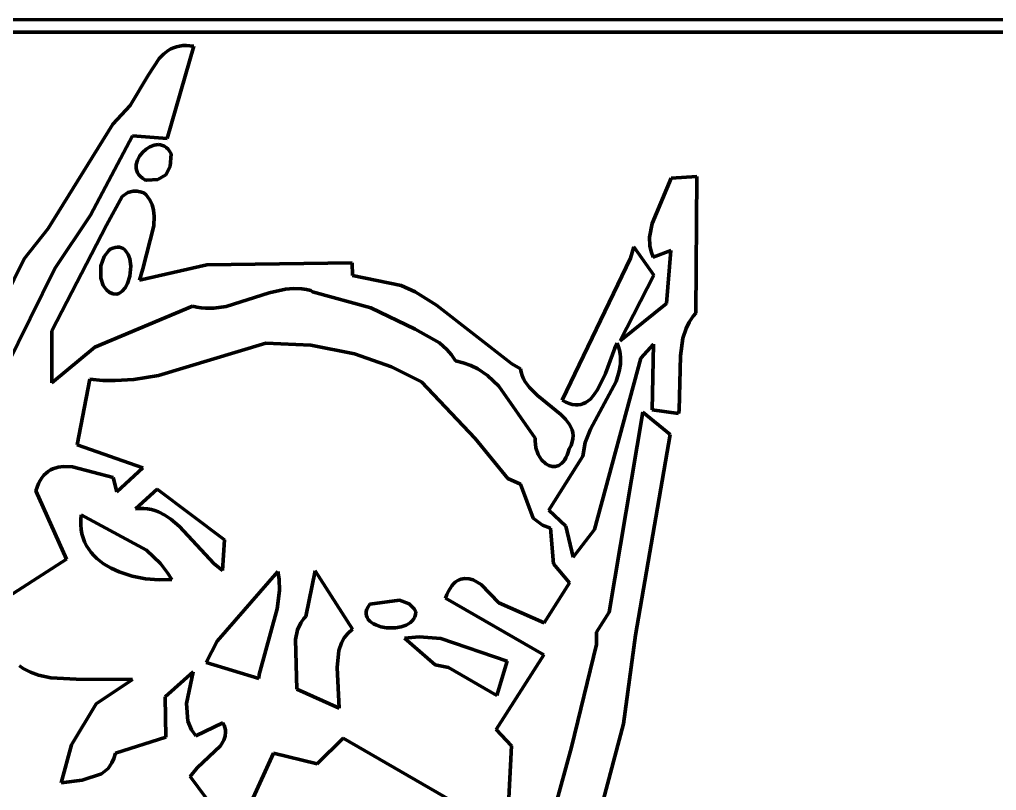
# Model space of a CAD drawing. Header units: millimetres. Extents: x 0 to 7.9, y 0 to 11.
# Drawn here: x 3.973 to 5.054, y 10.175 to 11.028 of the extents above; entities that cross this region are included whole.
import ezdxf

# ---------------------------------------------------------------- set-up
doc = ezdxf.new("R2010")
doc.units = ezdxf.units.MM
doc.layers.add('color#020202ff', color=7, linetype='CONTINUOUS', lineweight=100)
doc.layers.add('color#ffffffff', color=7, linetype='CONTINUOUS', lineweight=100)

msp = doc.modelspace()

# ---------------------------------------------------------------- linework, layer by layer
at = {"layer": 'color#020202ff'}
for p, q in [((0.0189, 11.0278), (7.875, 11.0278)), ((6.0409, 11.0139), (0.1386, 11.0136)), ((4.1326, 10.9895), (4.1379, 10.9935)), ((4.1662, 10.9982), (4.1367, 10.8961)), ((4.1379, 10.9935), (4.1408, 10.9952)), ((4.1408, 10.9952), (4.1438, 10.9965)), ((4.1438, 10.9965), (4.147, 10.9976)), ((4.147, 10.9976), (4.1504, 10.9984)), ((4.1504, 10.9984), (4.154, 10.9989)), ((4.154, 10.9989), (4.1579, 10.999)), ((4.1579, 10.999), (4.1619, 10.9988)), ((4.1619, 10.9988), (4.1662, 10.9982)), ((4.116, 10.9667), (4.1279, 10.9846)), ((4.1279, 10.9846), (4.1326, 10.9895)), ((4.0957, 10.9327), (4.116, 10.9667)), ((4.0764, 10.912), (4.0957, 10.9327)), ((4.005, 10.7966), (4.0764, 10.912)), ((4.0984, 10.8992), (4.0519, 10.8114)), ((4.1367, 10.8961), (4.0984, 10.8992)), ((4.1094, 10.8808), (4.1133, 10.8843)), ((4.1133, 10.8843), (4.1176, 10.8871)), ((4.1176, 10.8871), (4.1223, 10.8888)), ((4.1223, 10.8888), (4.1246, 10.8893)), ((4.1246, 10.8893), (4.127, 10.8894)), ((4.127, 10.8894), (4.1293, 10.8892)), ((4.1293, 10.8892), (4.1315, 10.8886)), ((4.1315, 10.8886), (4.1337, 10.8876)), ((4.1337, 10.8876), (4.1357, 10.8862)), ((4.1357, 10.8862), (4.1376, 10.8844)), ((4.1376, 10.8844), (4.1394, 10.8821)), ((4.1038, 10.8722), (4.1061, 10.8767)), ((4.1061, 10.8767), (4.1094, 10.8808)), ((4.1394, 10.8821), (4.141, 10.8793)), ((4.141, 10.8793), (4.1399, 10.8653)), ((4.1023, 10.8651), (4.1025, 10.8675)), ((4.1024, 10.8628), (4.1023, 10.8651)), ((4.103, 10.8605), (4.1024, 10.8628)), ((4.1025, 10.8675), (4.1038, 10.8722)), ((4.1399, 10.8653), (4.1351, 10.8558)), ((4.1039, 10.8582), (4.103, 10.8605)), ((4.1053, 10.8561), (4.1039, 10.8582)), ((4.107, 10.8541), (4.1053, 10.8561)), ((4.1093, 10.8522), (4.107, 10.8541)), ((4.1121, 10.8505), (4.1093, 10.8522)), ((4.1265, 10.8508), (4.1141, 10.8502)), ((4.1351, 10.8558), (4.1265, 10.8508)), ((4.673, 10.8021), (4.6941, 10.8523)), ((4.6941, 10.8523), (4.7225, 10.8542)), ((4.7225, 10.8542), (4.7214, 10.7028)), ((4.1141, 10.8502), (4.1121, 10.8505)), ((4.0697, 10.8002), (4.0868, 10.8321)), ((4.0868, 10.8321), (4.0932, 10.8363)), ((4.0932, 10.8363), (4.099, 10.8378)), ((4.099, 10.8378), (4.1034, 10.8378)), ((4.1034, 10.8378), (4.1083, 10.8369)), ((4.1083, 10.8369), (4.1109, 10.8361)), ((4.1109, 10.8361), (4.1133, 10.8338)), ((4.1133, 10.8338), (4.1154, 10.8314)), ((4.1154, 10.8314), (4.1172, 10.8287)), ((4.1172, 10.8287), (4.1199, 10.823)), ((4.1199, 10.823), (4.1216, 10.8168)), ((4.0519, 10.8114), (4.0122, 10.7524)), ((4.1216, 10.8168), (4.1223, 10.8101)), ((4.1223, 10.8101), (4.122, 10.7995)), ((4.0091, 10.6834), (4.0697, 10.8002)), ((4.122, 10.7995), (4.1099, 10.752)), ((4.6702, 10.7869), (4.673, 10.8021)), ((3.9786, 10.7629), (4.005, 10.7966)), ((4.6706, 10.7776), (4.6702, 10.7869)), ((4.0791, 10.7757), (4.0764, 10.7749)), ((4.0816, 10.7759), (4.0791, 10.7757)), ((4.0839, 10.7758), (4.0816, 10.7759)), ((4.086, 10.7753), (4.0839, 10.7758)), ((4.0879, 10.7744), (4.086, 10.7753)), ((4.6491, 10.7638), (4.653, 10.7762)), ((4.653, 10.7762), (4.6749, 10.745)), ((4.672, 10.7713), (4.6706, 10.7776)), ((4.067, 10.7658), (4.0633, 10.7552)), ((4.072, 10.7724), (4.067, 10.7658)), ((4.0735, 10.7737), (4.072, 10.7724)), ((4.0764, 10.7749), (4.0735, 10.7737)), ((4.0896, 10.7732), (4.0879, 10.7744)), ((4.0911, 10.7716), (4.0896, 10.7732)), ((4.0935, 10.7678), (4.0911, 10.7716)), ((4.0952, 10.7632), (4.0935, 10.7678)), ((4.6743, 10.7649), (4.672, 10.7713)), ((4.6937, 10.7722), (4.6743, 10.7649)), ((4.6891, 10.7136), (4.6937, 10.7722)), ((3.8652, 10.5379), (3.9786, 10.7629)), ((4.0633, 10.7552), (4.0631, 10.7416)), ((4.0963, 10.7551), (4.0952, 10.7632)), ((4.0952, 10.7437), (4.0963, 10.7551)), ((4.1061, 10.7395), (4.1807, 10.7563)), ((4.1807, 10.7563), (4.3413, 10.7587)), ((4.3413, 10.7587), (4.3415, 10.7445)), ((4.5736, 10.6066), (4.6491, 10.7638)), ((4.0122, 10.7524), (3.9021, 10.5293)), ((4.0926, 10.7357), (4.0952, 10.7437)), ((4.1099, 10.752), (4.1061, 10.7395)), ((4.3415, 10.7445), (4.3955, 10.7336)), ((4.6749, 10.745), (4.6379, 10.6725)), ((4.0631, 10.7416), (4.0658, 10.7335)), ((4.0658, 10.7335), (4.0694, 10.7287)), ((4.0901, 10.7311), (4.0926, 10.7357)), ((4.3955, 10.7336), (4.4109, 10.7265)), ((4.0694, 10.7287), (4.0725, 10.7262)), ((4.0725, 10.7262), (4.0764, 10.7245)), ((4.0764, 10.7245), (4.0809, 10.7238)), ((4.0809, 10.7238), (4.083, 10.7246)), ((4.083, 10.7246), (4.085, 10.7258)), ((4.085, 10.7258), (4.0869, 10.7273)), ((4.0869, 10.7273), (4.0901, 10.7311)), ((4.2496, 10.7255), (4.2018, 10.7104)), ((4.2674, 10.7294), (4.2496, 10.7255)), ((4.2765, 10.7301), (4.2674, 10.7294)), ((4.2858, 10.7297), (4.2765, 10.7301)), ((4.2906, 10.729), (4.2858, 10.7297)), ((4.2954, 10.728), (4.2906, 10.729)), ((4.2974, 10.7264), (4.2954, 10.728)), ((4.3621, 10.7087), (4.2974, 10.7264)), ((4.4109, 10.7265), (4.4346, 10.7118)), ((4.1648, 10.7105), (4.0568, 10.6654)), ((4.1696, 10.7094), (4.1648, 10.7105)), ((4.2018, 10.7104), (4.1883, 10.7084)), ((4.4346, 10.7118), (4.5179, 10.6469)), ((4.6379, 10.6725), (4.6891, 10.7136)), ((4.1744, 10.7087), (4.1696, 10.7094)), ((4.1791, 10.7083), (4.1744, 10.7087)), ((4.1883, 10.7084), (4.1791, 10.7083)), ((4.4111, 10.6852), (4.3621, 10.7087)), ((4.7187, 10.6996), (4.7141, 10.6931)), ((4.7214, 10.7028), (4.7187, 10.6996)), ((4.7141, 10.6931), (4.7107, 10.6861)), ((4.0092, 10.6258), (4.0091, 10.6834)), ((4.4378, 10.6702), (4.4111, 10.6852)), ((4.7107, 10.6861), (4.7071, 10.6752)), ((4.127, 10.634), (4.2459, 10.6699)), ((4.2459, 10.6699), (4.2954, 10.6675)), ((4.2954, 10.6675), (4.3439, 10.6579)), ((4.4462, 10.6626), (4.4378, 10.6702)), ((4.6343, 10.6696), (4.6318, 10.6642)), ((4.6358, 10.6658), (4.6343, 10.6696)), ((4.6747, 10.6687), (4.6605, 10.6531)), ((4.6731, 10.596), (4.6747, 10.6687)), ((4.7071, 10.6752), (4.7047, 10.6558)), ((4.0568, 10.6654), (4.0092, 10.6258)), ((4.3439, 10.6579), (4.3848, 10.6435)), ((4.4512, 10.6568), (4.4462, 10.6626)), ((4.4555, 10.6502), (4.4512, 10.6568)), ((4.6318, 10.6642), (4.6214, 10.6362)), ((4.6369, 10.6619), (4.6358, 10.6658)), ((4.6377, 10.6581), (4.6369, 10.6619)), ((4.6381, 10.6542), (4.6377, 10.6581)), ((4.4642, 10.6481), (4.4555, 10.6502)), ((4.4724, 10.6451), (4.4642, 10.6481)), ((4.5179, 10.6469), (4.5275, 10.6413)), ((4.6605, 10.6531), (4.6093, 10.4636)), ((4.6368, 10.6389), (4.638, 10.6465)), ((4.638, 10.6465), (4.6381, 10.6542)), ((4.7047, 10.6558), (4.7031, 10.5956)), ((4.3848, 10.6435), (4.4181, 10.6268)), ((4.4802, 10.6412), (4.4724, 10.6451)), ((4.4909, 10.634), (4.4802, 10.6412)), ((4.5275, 10.6413), (4.5282, 10.6375)), ((4.5282, 10.6375), (4.5293, 10.6338)), ((4.6214, 10.6362), (4.6132, 10.6187)), ((4.6332, 10.6274), (4.6368, 10.6389)), ((4.037, 10.5572), (4.0512, 10.6298)), ((4.0512, 10.6298), (4.0653, 10.6286)), ((4.0653, 10.6286), (4.0792, 10.6284)), ((4.0792, 10.6284), (4.0999, 10.6297)), ((4.0999, 10.6297), (4.127, 10.634)), ((4.4181, 10.6268), (4.4772, 10.5642)), ((4.5037, 10.6223), (4.4909, 10.634)), ((4.5293, 10.6338), (4.5308, 10.6303)), ((4.5308, 10.6303), (4.5327, 10.627)), ((4.5327, 10.627), (4.5374, 10.6206)), ((4.6051, 10.5747), (4.6332, 10.6274)), ((4.5438, 10.5645), (4.5037, 10.6223)), ((4.5374, 10.6206), (4.5462, 10.612)), ((4.6132, 10.6187), (4.6092, 10.6128)), ((4.5462, 10.612), (4.5721, 10.5909)), ((4.5775, 10.6045), (4.5736, 10.6066)), ((4.5813, 10.6029), (4.5775, 10.6045)), ((4.5848, 10.6019), (4.5813, 10.6029)), ((4.5972, 10.6029), (4.5944, 10.602)), ((4.5999, 10.6042), (4.5972, 10.6029)), ((4.6024, 10.6059), (4.5999, 10.6042)), ((4.6048, 10.6079), (4.6024, 10.6059)), ((4.6092, 10.6128), (4.6048, 10.6079)), ((4.5882, 10.6014), (4.5848, 10.6019)), ((4.5913, 10.6015), (4.5882, 10.6014)), ((4.5944, 10.602), (4.5913, 10.6015)), ((4.6256, 10.3723), (4.663, 10.5934)), ((4.663, 10.5934), (4.6932, 10.5686)), ((4.7023, 10.5918), (4.6731, 10.596)), ((4.7031, 10.5956), (4.7023, 10.5918)), ((4.5721, 10.5909), (4.5774, 10.5855)), ((4.5774, 10.5855), (4.5797, 10.5827)), ((4.5797, 10.5827), (4.5817, 10.5799)), ((4.5817, 10.5799), (4.5833, 10.5769)), ((4.5833, 10.5769), (4.5845, 10.5739)), ((4.5845, 10.5739), (4.5853, 10.5707)), ((4.5853, 10.5707), (4.5857, 10.5675)), ((4.5992, 10.5599), (4.6051, 10.5747)), ((4.4772, 10.5642), (4.5134, 10.5201)), ((4.5437, 10.5617), (4.5438, 10.5645)), ((4.5446, 10.5539), (4.5437, 10.5617)), ((4.5847, 10.5605), (4.5834, 10.5567)), ((4.5855, 10.564), (4.5847, 10.5605)), ((4.5857, 10.5675), (4.5855, 10.564)), ((4.5966, 10.5449), (4.5992, 10.5599)), ((4.6932, 10.5686), (4.6546, 10.3467)), ((4.1096, 10.5319), (4.037, 10.5572)), ((4.5471, 10.5467), (4.5446, 10.5539)), ((4.5804, 10.5492), (4.5792, 10.5459)), ((4.5815, 10.5528), (4.5804, 10.5492)), ((4.5834, 10.5567), (4.5815, 10.5528)), ((4.5509, 10.5408), (4.5471, 10.5467)), ((4.5555, 10.5363), (4.5509, 10.5408)), ((4.559, 10.485), (4.5966, 10.5449)), ((4.5748, 10.5386), (4.5732, 10.5369)), ((4.5764, 10.5407), (4.5748, 10.5386)), ((4.5778, 10.5431), (4.5764, 10.5407)), ((4.5792, 10.5459), (4.5778, 10.5431)), ((4.0026, 10.5259), (4.005, 10.5279)), ((4.005, 10.5279), (4.0076, 10.5295)), ((4.0076, 10.5295), (4.0102, 10.5308)), ((4.0102, 10.5308), (4.016, 10.5325)), ((4.016, 10.5325), (4.0221, 10.5332)), ((4.0221, 10.5332), (4.0318, 10.5328)), ((4.0318, 10.5328), (4.0769, 10.5211)), ((4.081, 10.5054), (4.1096, 10.5319)), ((4.559, 10.5343), (4.5555, 10.5363)), ((4.5626, 10.5333), (4.559, 10.5343)), ((4.5662, 10.5333), (4.5626, 10.5333)), ((4.5698, 10.5344), (4.5662, 10.5333)), ((4.5715, 10.5355), (4.5698, 10.5344)), ((4.5732, 10.5369), (4.5715, 10.5355)), ((3.9944, 10.5144), (3.9962, 10.5179)), ((3.9962, 10.5179), (3.9981, 10.5209)), ((3.9981, 10.5209), (4.0003, 10.5236)), ((4.0003, 10.5236), (4.0026, 10.5259)), ((4.0769, 10.5211), (4.081, 10.5054)), ((4.5134, 10.5201), (4.5275, 10.5136)), ((3.9913, 10.5062), (3.9927, 10.5105)), ((4.0253, 10.4306), (3.9913, 10.5062)), ((3.9927, 10.5105), (3.9944, 10.5144)), ((4.1257, 10.5081), (4.1016, 10.4864)), ((4.2002, 10.452), (4.1257, 10.5081)), ((4.5275, 10.5136), (4.5416, 10.4761)), ((4.1016, 10.4864), (4.1063, 10.4868)), ((4.1063, 10.4868), (4.1108, 10.4867)), ((4.1108, 10.4867), (4.115, 10.4863)), ((4.115, 10.4863), (4.1192, 10.4856)), ((4.1192, 10.4856), (4.1231, 10.4845)), ((4.1231, 10.4845), (4.1269, 10.4832)), ((4.5777, 10.4674), (4.559, 10.485)), ((4.0415, 10.4798), (4.041, 10.4742)), ((4.041, 10.4742), (4.041, 10.4688)), ((4.1136, 10.4409), (4.0415, 10.4798)), ((4.1269, 10.4832), (4.1341, 10.4796)), ((4.1341, 10.4796), (4.1408, 10.4752)), ((4.1408, 10.4752), (4.1502, 10.4671)), ((4.5416, 10.4761), (4.5517, 10.4683)), ((4.041, 10.4688), (4.0414, 10.4637)), ((4.0414, 10.4637), (4.0423, 10.4589)), ((4.1502, 10.4671), (4.1881, 10.4258)), ((4.5517, 10.4683), (4.5607, 10.4649)), ((4.5607, 10.4649), (4.5641, 10.4256)), ((4.5858, 10.4331), (4.5777, 10.4674)), ((4.6093, 10.4636), (4.5858, 10.4331)), ((4.0423, 10.4589), (4.0436, 10.4543)), ((4.0436, 10.4543), (4.0453, 10.4499)), ((4.1979, 10.4181), (4.2002, 10.452)), ((4.0453, 10.4499), (4.0474, 10.4457)), ((4.0474, 10.4457), (4.0498, 10.4418)), ((4.0498, 10.4418), (4.0525, 10.4382)), ((4.1291, 10.4261), (4.1136, 10.4409)), ((3.9355, 10.373), (4.0253, 10.4306)), ((4.0525, 10.4382), (4.0556, 10.4347)), ((4.0556, 10.4347), (4.0589, 10.4315)), ((4.0589, 10.4315), (4.0625, 10.4285)), ((4.0625, 10.4285), (4.0663, 10.4257)), ((4.0663, 10.4257), (4.0746, 10.4208)), ((4.0746, 10.4208), (4.0836, 10.4167)), ((4.1371, 10.4157), (4.1291, 10.4261)), ((4.1881, 10.4258), (4.1979, 10.4181)), ((4.5641, 10.4256), (4.5818, 10.4046)), ((4.0836, 10.4167), (4.0979, 10.4121)), ((4.0979, 10.4121), (4.1128, 10.4092)), ((4.1128, 10.4092), (4.1277, 10.4079)), ((4.1277, 10.4079), (4.1418, 10.4081)), ((4.1418, 10.4081), (4.1371, 10.4157)), ((4.2589, 10.4173), (4.1921, 10.34)), ((4.2604, 10.4088), (4.2589, 10.4173)), ((4.261, 10.3962), (4.2604, 10.4088)), ((4.3003, 10.4177), (4.29, 10.3674)), ((4.3417, 10.3532), (4.3003, 10.4177)), ((4.4596, 10.408), (4.4575, 10.4068)), ((4.4617, 10.4088), (4.4596, 10.408)), ((4.4661, 10.4095), (4.4617, 10.4088)), ((4.4706, 10.4091), (4.4661, 10.4095)), ((4.4751, 10.4078), (4.4706, 10.4091)), ((4.484, 10.4027), (4.4751, 10.4078)), ((4.4496, 10.3984), (4.4478, 10.3953)), ((4.4515, 10.4011), (4.4496, 10.3984)), ((4.4534, 10.4034), (4.4515, 10.4011)), ((4.4554, 10.4053), (4.4534, 10.4034)), ((4.4575, 10.4068), (4.4554, 10.4053)), ((4.5035, 10.3824), (4.484, 10.4027)), ((4.5818, 10.4046), (4.5537, 10.3604)), ((4.2585, 10.3757), (4.261, 10.3962)), ((4.446, 10.3918), (4.4444, 10.3878)), ((4.4444, 10.3878), (4.5535, 10.3249)), ((4.4478, 10.3953), (4.446, 10.3918)), ((4.2386, 10.3031), (4.2585, 10.3757)), ((4.3576, 10.3754), (4.3568, 10.3729)), ((4.3589, 10.3781), (4.3576, 10.3754)), ((4.3608, 10.381), (4.3589, 10.3781)), ((4.3937, 10.3854), (4.3608, 10.381)), ((4.4043, 10.3812), (4.3937, 10.3854)), ((4.4098, 10.376), (4.4043, 10.3812)), ((4.4118, 10.3726), (4.4098, 10.376)), ((4.5537, 10.3604), (4.5035, 10.3824)), ((4.288, 10.3652), (4.2846, 10.3604)), ((4.29, 10.3674), (4.288, 10.3652)), ((4.3568, 10.3729), (4.3567, 10.3704)), ((4.3567, 10.3704), (4.357, 10.3682)), ((4.357, 10.3682), (4.3578, 10.3661)), ((4.3578, 10.3661), (4.359, 10.3641)), ((4.4078, 10.3625), (4.4094, 10.3647)), ((4.4094, 10.3647), (4.4107, 10.367)), ((4.4107, 10.367), (4.4115, 10.3697)), ((4.4115, 10.3697), (4.4118, 10.3726)), ((4.6117, 10.3499), (4.6256, 10.3723)), ((4.2846, 10.3604), (4.281, 10.3527)), ((4.359, 10.3641), (4.3607, 10.3623)), ((4.3607, 10.3623), (4.3626, 10.3607)), ((4.3626, 10.3607), (4.3649, 10.3593)), ((4.3649, 10.3593), (4.3674, 10.358)), ((4.3674, 10.358), (4.3731, 10.3561)), ((4.3731, 10.3561), (4.3794, 10.3549)), ((4.3794, 10.3549), (4.3891, 10.3548)), ((4.3891, 10.3548), (4.3954, 10.3558)), ((4.3954, 10.3558), (4.4011, 10.3578)), ((4.4011, 10.3578), (4.4036, 10.3591)), ((4.4036, 10.3591), (4.4059, 10.3607)), ((4.4059, 10.3607), (4.4078, 10.3625)), ((4.281, 10.3527), (4.2787, 10.3419)), ((4.3295, 10.3383), (4.3326, 10.3437)), ((4.3326, 10.3437), (4.3366, 10.3486)), ((4.3366, 10.3486), (4.3417, 10.3532)), ((4.4153, 10.345), (4.3991, 10.3434)), ((4.3991, 10.3434), (4.4333, 10.3139)), ((4.4394, 10.3431), (4.4153, 10.345)), ((4.5126, 10.3179), (4.4394, 10.3431)), ((4.6116, 10.3363), (4.6117, 10.3499)), ((4.6546, 10.3467), (4.6415, 10.2487)), ((4.1921, 10.34), (4.1797, 10.3163)), ((4.2787, 10.3419), (4.2802, 10.2869)), ((4.3265, 10.3298), (4.3295, 10.3383)), ((4.5839, 10.2227), (4.6116, 10.3363)), ((4.3247, 10.3111), (4.3265, 10.3298)), ((4.5535, 10.3249), (4.5005, 10.2423)), ((3.9773, 10.31), (3.9733, 10.3126)), ((4.1797, 10.3163), (4.2381, 10.2989)), ((4.3269, 10.2659), (4.3247, 10.3111)), ((4.4333, 10.3139), (4.448, 10.311)), ((4.448, 10.311), (4.5012, 10.2801)), ((4.5012, 10.2801), (4.5126, 10.3179)), ((3.9856, 10.3058), (3.9773, 10.31)), ((3.9943, 10.3026), (3.9856, 10.3058)), ((4.0078, 10.2996), (3.9943, 10.3026)), ((4.0361, 10.298), (4.0078, 10.2996)), ((4.1655, 10.3062), (4.1344, 10.2786)), ((4.1579, 10.2711), (4.1655, 10.3062)), ((4.2381, 10.2989), (4.2386, 10.3031)), ((4.0982, 10.2977), (4.0361, 10.298)), ((4.058, 10.2709), (4.0982, 10.2977)), ((4.1344, 10.2786), (4.1351, 10.2338)), ((4.2802, 10.2869), (4.3269, 10.2659)), ((4.0308, 10.2252), (4.058, 10.2709)), ((4.1594, 10.2514), (4.1579, 10.2711)), ((4.1635, 10.2421), (4.1594, 10.2514)), ((4.1984, 10.2497), (4.1684, 10.2353)), ((4.1996, 10.247), (4.1984, 10.2497)), ((4.2005, 10.2444), (4.1996, 10.247)), ((4.6415, 10.2487), (4.5982, 10.0853)), ((4.1684, 10.2353), (4.1635, 10.2421)), ((4.1994, 10.2305), (4.2008, 10.2349)), ((4.201, 10.2419), (4.2005, 10.2444)), ((4.2008, 10.2349), (4.2012, 10.2395)), ((4.2012, 10.2395), (4.201, 10.2419)), ((4.5005, 10.2423), (4.5174, 10.2242)), ((4.0193, 10.1835), (4.0308, 10.2252)), ((4.1351, 10.2338), (4.0793, 10.2161)), ((4.1699, 10.2001), (4.1956, 10.2243)), ((4.1956, 10.2243), (4.1994, 10.2305)), ((4.3313, 10.2327), (4.3027, 10.2042)), ((4.4591, 10.1591), (4.3313, 10.2327)), ((4.5174, 10.2242), (4.5148, 10.1662)), ((4.0793, 10.2161), (4.0777, 10.2103)), ((4.2543, 10.216), (4.2298, 10.1627)), ((4.3027, 10.2042), (4.2543, 10.216)), ((4.565, 10.1541), (4.5839, 10.2227)), ((4.0755, 10.2053), (4.0712, 10.1992)), ((4.0777, 10.2103), (4.0755, 10.2053)), ((4.0639, 10.1933), (4.0427, 10.1864)), ((4.0712, 10.1992), (4.0639, 10.1933)), ((4.1621, 10.1905), (4.1699, 10.2001)), ((4.0427, 10.1864), (4.0193, 10.1835)), ((4.1801, 10.1661), (4.1621, 10.1905))]:
    msp.add_line(p, q, dxfattribs=at)
at = {"layer": 'color#ffffffff'}
for p, q in [((0.1386, 11.0136), (6.0409, 11.0139)), ((4.1379, 10.9935), (4.1326, 10.9895)), ((4.1367, 10.8961), (4.1662, 10.9982)), ((4.1408, 10.9952), (4.1379, 10.9935)), ((4.1438, 10.9965), (4.1408, 10.9952)), ((4.147, 10.9976), (4.1438, 10.9965)), ((4.1504, 10.9984), (4.147, 10.9976)), ((4.154, 10.9989), (4.1504, 10.9984)), ((4.1579, 10.999), (4.154, 10.9989)), ((4.1619, 10.9988), (4.1579, 10.999)), ((4.1662, 10.9982), (4.1619, 10.9988)), ((4.1279, 10.9846), (4.116, 10.9667)), ((4.1326, 10.9895), (4.1279, 10.9846)), ((4.116, 10.9667), (4.0957, 10.9327)), ((4.0957, 10.9327), (4.0764, 10.912)), ((4.0764, 10.912), (4.005, 10.7966)), ((4.0519, 10.8114), (4.0984, 10.8992)), ((4.0984, 10.8992), (4.1367, 10.8961)), ((4.1133, 10.8843), (4.1094, 10.8808)), ((4.1176, 10.8871), (4.1133, 10.8843)), ((4.1223, 10.8888), (4.1176, 10.8871)), ((4.1246, 10.8893), (4.1223, 10.8888)), ((4.127, 10.8894), (4.1246, 10.8893)), ((4.1293, 10.8892), (4.127, 10.8894)), ((4.1315, 10.8886), (4.1293, 10.8892)), ((4.1337, 10.8876), (4.1315, 10.8886)), ((4.1357, 10.8862), (4.1337, 10.8876)), ((4.1376, 10.8844), (4.1357, 10.8862)), ((4.1394, 10.8821), (4.1376, 10.8844)), ((4.1061, 10.8767), (4.1038, 10.8722)), ((4.1094, 10.8808), (4.1061, 10.8767)), ((4.141, 10.8793), (4.1394, 10.8821)), ((4.1399, 10.8653), (4.141, 10.8793)), ((4.1025, 10.8675), (4.1023, 10.8651)), ((4.1023, 10.8651), (4.1024, 10.8628)), ((4.1024, 10.8628), (4.103, 10.8605)), ((4.1038, 10.8722), (4.1025, 10.8675)), ((4.1351, 10.8558), (4.1399, 10.8653)), ((4.103, 10.8605), (4.1039, 10.8582)), ((4.1039, 10.8582), (4.1053, 10.8561)), ((4.1053, 10.8561), (4.107, 10.8541)), ((4.107, 10.8541), (4.1093, 10.8522)), ((4.1093, 10.8522), (4.1121, 10.8505)), ((4.1141, 10.8502), (4.1265, 10.8508)), ((4.1265, 10.8508), (4.1351, 10.8558)), ((4.6941, 10.8523), (4.673, 10.8021)), ((4.7225, 10.8542), (4.6941, 10.8523)), ((4.7214, 10.7028), (4.7225, 10.8542)), ((4.1121, 10.8505), (4.1141, 10.8502)), ((4.0868, 10.8321), (4.0697, 10.8002)), ((4.0932, 10.8363), (4.0868, 10.8321)), ((4.099, 10.8378), (4.0932, 10.8363)), ((4.1034, 10.8378), (4.099, 10.8378)), ((4.1083, 10.8369), (4.1034, 10.8378)), ((4.1109, 10.8361), (4.1083, 10.8369)), ((4.1133, 10.8338), (4.1109, 10.8361)), ((4.1154, 10.8314), (4.1133, 10.8338)), ((4.1172, 10.8287), (4.1154, 10.8314)), ((4.1199, 10.823), (4.1172, 10.8287)), ((4.1216, 10.8168), (4.1199, 10.823)), ((4.0122, 10.7524), (4.0519, 10.8114)), ((4.1223, 10.8101), (4.1216, 10.8168)), ((4.122, 10.7995), (4.1223, 10.8101)), ((4.0697, 10.8002), (4.0091, 10.6834)), ((4.1099, 10.752), (4.122, 10.7995)), ((4.673, 10.8021), (4.6702, 10.7869)), ((4.005, 10.7966), (3.9786, 10.7629)), ((4.6702, 10.7869), (4.6706, 10.7776)), ((4.0764, 10.7749), (4.0791, 10.7757)), ((4.0791, 10.7757), (4.0816, 10.7759)), ((4.0816, 10.7759), (4.0839, 10.7758)), ((4.0839, 10.7758), (4.086, 10.7753)), ((4.086, 10.7753), (4.0879, 10.7744)), ((4.653, 10.7762), (4.6491, 10.7638)), ((4.6749, 10.745), (4.653, 10.7762)), ((4.6706, 10.7776), (4.672, 10.7713)), ((4.0633, 10.7552), (4.067, 10.7658)), ((4.067, 10.7658), (4.072, 10.7724)), ((4.072, 10.7724), (4.0735, 10.7737)), ((4.0735, 10.7737), (4.0764, 10.7749)), ((4.0879, 10.7744), (4.0896, 10.7732)), ((4.0896, 10.7732), (4.0911, 10.7716)), ((4.0911, 10.7716), (4.0935, 10.7678)), ((4.0935, 10.7678), (4.0952, 10.7632)), ((4.672, 10.7713), (4.6743, 10.7649)), ((4.6743, 10.7649), (4.6937, 10.7722)), ((4.6937, 10.7722), (4.6891, 10.7136)), ((3.9786, 10.7629), (3.8652, 10.5379)), ((4.0631, 10.7416), (4.0633, 10.7552)), ((4.0952, 10.7632), (4.0963, 10.7551)), ((4.0963, 10.7551), (4.0952, 10.7437)), ((4.1807, 10.7563), (4.1061, 10.7395)), ((4.3413, 10.7587), (4.1807, 10.7563)), ((4.3415, 10.7445), (4.3413, 10.7587)), ((4.6491, 10.7638), (4.5736, 10.6066)), ((3.9021, 10.5293), (4.0122, 10.7524)), ((4.0952, 10.7437), (4.0926, 10.7357)), ((4.1061, 10.7395), (4.1099, 10.752)), ((4.3955, 10.7336), (4.3415, 10.7445)), ((4.6379, 10.6725), (4.6749, 10.745)), ((4.0658, 10.7335), (4.0631, 10.7416)), ((4.0694, 10.7287), (4.0658, 10.7335)), ((4.0926, 10.7357), (4.0901, 10.7311)), ((4.4109, 10.7265), (4.3955, 10.7336)), ((4.0725, 10.7262), (4.0694, 10.7287)), ((4.0764, 10.7245), (4.0725, 10.7262)), ((4.0809, 10.7238), (4.0764, 10.7245)), ((4.083, 10.7246), (4.0809, 10.7238)), ((4.085, 10.7258), (4.083, 10.7246)), ((4.0869, 10.7273), (4.085, 10.7258)), ((4.0901, 10.7311), (4.0869, 10.7273)), ((4.2018, 10.7104), (4.2496, 10.7255)), ((4.2496, 10.7255), (4.2674, 10.7294)), ((4.2674, 10.7294), (4.2765, 10.7301)), ((4.2765, 10.7301), (4.2858, 10.7297)), ((4.2858, 10.7297), (4.2906, 10.729)), ((4.2906, 10.729), (4.2954, 10.728)), ((4.2954, 10.728), (4.2974, 10.7264)), ((4.2974, 10.7264), (4.3621, 10.7087)), ((4.4346, 10.7118), (4.4109, 10.7265)), ((4.0568, 10.6654), (4.1648, 10.7105)), ((4.1648, 10.7105), (4.1696, 10.7094)), ((4.1883, 10.7084), (4.2018, 10.7104)), ((4.5179, 10.6469), (4.4346, 10.7118)), ((4.6891, 10.7136), (4.6379, 10.6725)), ((4.1696, 10.7094), (4.1744, 10.7087)), ((4.1744, 10.7087), (4.1791, 10.7083)), ((4.1791, 10.7083), (4.1883, 10.7084)), ((4.3621, 10.7087), (4.4111, 10.6852)), ((4.7141, 10.6931), (4.7187, 10.6996)), ((4.7187, 10.6996), (4.7214, 10.7028)), ((4.7107, 10.6861), (4.7141, 10.6931)), ((4.0091, 10.6834), (4.0092, 10.6258)), ((4.4111, 10.6852), (4.4378, 10.6702)), ((4.7071, 10.6752), (4.7107, 10.6861)), ((4.2459, 10.6699), (4.127, 10.634)), ((4.2954, 10.6675), (4.2459, 10.6699)), ((4.3439, 10.6579), (4.2954, 10.6675)), ((4.4378, 10.6702), (4.4462, 10.6626)), ((4.6318, 10.6642), (4.6343, 10.6696)), ((4.6343, 10.6696), (4.6358, 10.6658)), ((4.6605, 10.6531), (4.6747, 10.6687)), ((4.6747, 10.6687), (4.6731, 10.596)), ((4.7047, 10.6558), (4.7071, 10.6752)), ((4.0092, 10.6258), (4.0568, 10.6654)), ((4.3848, 10.6435), (4.3439, 10.6579)), ((4.4462, 10.6626), (4.4512, 10.6568)), ((4.4512, 10.6568), (4.4555, 10.6502)), ((4.6214, 10.6362), (4.6318, 10.6642)), ((4.6358, 10.6658), (4.6369, 10.6619)), ((4.6369, 10.6619), (4.6377, 10.6581)), ((4.6377, 10.6581), (4.6381, 10.6542)), ((4.4555, 10.6502), (4.4642, 10.6481)), ((4.4642, 10.6481), (4.4724, 10.6451)), ((4.5275, 10.6413), (4.5179, 10.6469)), ((4.6093, 10.4636), (4.6605, 10.6531)), ((4.638, 10.6465), (4.6368, 10.6389)), ((4.6381, 10.6542), (4.638, 10.6465)), ((4.7031, 10.5956), (4.7047, 10.6558)), ((4.4181, 10.6268), (4.3848, 10.6435)), ((4.4724, 10.6451), (4.4802, 10.6412)), ((4.4802, 10.6412), (4.4909, 10.634)), ((4.5282, 10.6375), (4.5275, 10.6413)), ((4.5293, 10.6338), (4.5282, 10.6375)), ((4.6132, 10.6187), (4.6214, 10.6362)), ((4.6368, 10.6389), (4.6332, 10.6274)), ((4.0512, 10.6298), (4.037, 10.5572)), ((4.0653, 10.6286), (4.0512, 10.6298)), ((4.0792, 10.6284), (4.0653, 10.6286)), ((4.0999, 10.6297), (4.0792, 10.6284)), ((4.127, 10.634), (4.0999, 10.6297)), ((4.4772, 10.5642), (4.4181, 10.6268)), ((4.4909, 10.634), (4.5037, 10.6223)), ((4.5308, 10.6303), (4.5293, 10.6338)), ((4.5327, 10.627), (4.5308, 10.6303)), ((4.5374, 10.6206), (4.5327, 10.627)), ((4.6332, 10.6274), (4.6051, 10.5747)), ((4.5037, 10.6223), (4.5438, 10.5645)), ((4.5462, 10.612), (4.5374, 10.6206)), ((4.6092, 10.6128), (4.6132, 10.6187)), ((4.5721, 10.5909), (4.5462, 10.612)), ((4.5736, 10.6066), (4.5775, 10.6045)), ((4.5775, 10.6045), (4.5813, 10.6029)), ((4.5813, 10.6029), (4.5848, 10.6019)), ((4.5944, 10.602), (4.5972, 10.6029)), ((4.5972, 10.6029), (4.5999, 10.6042)), ((4.5999, 10.6042), (4.6024, 10.6059)), ((4.6024, 10.6059), (4.6048, 10.6079)), ((4.6048, 10.6079), (4.6092, 10.6128)), ((4.5848, 10.6019), (4.5882, 10.6014)), ((4.5882, 10.6014), (4.5913, 10.6015)), ((4.5913, 10.6015), (4.5944, 10.602)), ((4.663, 10.5934), (4.6256, 10.3723)), ((4.6932, 10.5686), (4.663, 10.5934)), ((4.6731, 10.596), (4.7023, 10.5918)), ((4.7023, 10.5918), (4.7031, 10.5956)), ((4.5774, 10.5855), (4.5721, 10.5909)), ((4.5797, 10.5827), (4.5774, 10.5855)), ((4.5817, 10.5799), (4.5797, 10.5827)), ((4.5833, 10.5769), (4.5817, 10.5799)), ((4.5845, 10.5739), (4.5833, 10.5769)), ((4.5853, 10.5707), (4.5845, 10.5739)), ((4.5857, 10.5675), (4.5853, 10.5707)), ((4.6051, 10.5747), (4.5992, 10.5599)), ((4.5134, 10.5201), (4.4772, 10.5642)), ((4.5438, 10.5645), (4.5437, 10.5617)), ((4.5437, 10.5617), (4.5446, 10.5539)), ((4.5834, 10.5567), (4.5847, 10.5605)), ((4.5847, 10.5605), (4.5855, 10.564)), ((4.5855, 10.564), (4.5857, 10.5675)), ((4.5992, 10.5599), (4.5966, 10.5449)), ((4.6546, 10.3467), (4.6932, 10.5686)), ((4.037, 10.5572), (4.1096, 10.5319)), ((4.5446, 10.5539), (4.5471, 10.5467)), ((4.5792, 10.5459), (4.5804, 10.5492)), ((4.5804, 10.5492), (4.5815, 10.5528)), ((4.5815, 10.5528), (4.5834, 10.5567)), ((4.5471, 10.5467), (4.5509, 10.5408)), ((4.5509, 10.5408), (4.5555, 10.5363)), ((4.5966, 10.5449), (4.559, 10.485)), ((4.5732, 10.5369), (4.5748, 10.5386)), ((4.5748, 10.5386), (4.5764, 10.5407)), ((4.5764, 10.5407), (4.5778, 10.5431)), ((4.5778, 10.5431), (4.5792, 10.5459)), ((4.005, 10.5279), (4.0026, 10.5259)), ((4.0076, 10.5295), (4.005, 10.5279)), ((4.0102, 10.5308), (4.0076, 10.5295)), ((4.016, 10.5325), (4.0102, 10.5308)), ((4.0221, 10.5332), (4.016, 10.5325)), ((4.0318, 10.5328), (4.0221, 10.5332)), ((4.0769, 10.5211), (4.0318, 10.5328)), ((4.1096, 10.5319), (4.081, 10.5054)), ((4.5555, 10.5363), (4.559, 10.5343)), ((4.559, 10.5343), (4.5626, 10.5333)), ((4.5626, 10.5333), (4.5662, 10.5333)), ((4.5662, 10.5333), (4.5698, 10.5344)), ((4.5698, 10.5344), (4.5715, 10.5355)), ((4.5715, 10.5355), (4.5732, 10.5369)), ((3.9962, 10.5179), (3.9944, 10.5144)), ((3.9981, 10.5209), (3.9962, 10.5179)), ((4.0003, 10.5236), (3.9981, 10.5209)), ((4.0026, 10.5259), (4.0003, 10.5236)), ((4.081, 10.5054), (4.0769, 10.5211)), ((4.5275, 10.5136), (4.5134, 10.5201)), ((3.9927, 10.5105), (3.9913, 10.5062)), ((3.9913, 10.5062), (4.0253, 10.4306)), ((3.9944, 10.5144), (3.9927, 10.5105)), ((4.1016, 10.4864), (4.1257, 10.5081)), ((4.1257, 10.5081), (4.2002, 10.452)), ((4.5416, 10.4761), (4.5275, 10.5136)), ((4.1063, 10.4868), (4.1016, 10.4864)), ((4.1108, 10.4867), (4.1063, 10.4868)), ((4.115, 10.4863), (4.1108, 10.4867)), ((4.1192, 10.4856), (4.115, 10.4863)), ((4.1231, 10.4845), (4.1192, 10.4856)), ((4.1269, 10.4832), (4.1231, 10.4845)), ((4.559, 10.485), (4.5777, 10.4674)), ((4.041, 10.4742), (4.0415, 10.4798)), ((4.041, 10.4688), (4.041, 10.4742)), ((4.0415, 10.4798), (4.1136, 10.4409)), ((4.1341, 10.4796), (4.1269, 10.4832)), ((4.1408, 10.4752), (4.1341, 10.4796)), ((4.1502, 10.4671), (4.1408, 10.4752)), ((4.5517, 10.4683), (4.5416, 10.4761)), ((4.0414, 10.4637), (4.041, 10.4688)), ((4.0423, 10.4589), (4.0414, 10.4637)), ((4.1881, 10.4258), (4.1502, 10.4671)), ((4.5607, 10.4649), (4.5517, 10.4683)), ((4.5641, 10.4256), (4.5607, 10.4649)), ((4.5777, 10.4674), (4.5858, 10.4331)), ((4.5858, 10.4331), (4.6093, 10.4636)), ((4.0436, 10.4543), (4.0423, 10.4589)), ((4.0453, 10.4499), (4.0436, 10.4543)), ((4.2002, 10.452), (4.1979, 10.4181)), ((4.0474, 10.4457), (4.0453, 10.4499)), ((4.0498, 10.4418), (4.0474, 10.4457)), ((4.0525, 10.4382), (4.0498, 10.4418)), ((4.1136, 10.4409), (4.1291, 10.4261)), ((4.0253, 10.4306), (3.9355, 10.373)), ((4.0556, 10.4347), (4.0525, 10.4382)), ((4.0589, 10.4315), (4.0556, 10.4347)), ((4.0625, 10.4285), (4.0589, 10.4315)), ((4.0663, 10.4257), (4.0625, 10.4285)), ((4.0746, 10.4208), (4.0663, 10.4257)), ((4.0836, 10.4167), (4.0746, 10.4208)), ((4.1291, 10.4261), (4.1371, 10.4157)), ((4.1979, 10.4181), (4.1881, 10.4258)), ((4.5818, 10.4046), (4.5641, 10.4256)), ((4.0979, 10.4121), (4.0836, 10.4167)), ((4.1128, 10.4092), (4.0979, 10.4121)), ((4.1277, 10.4079), (4.1128, 10.4092)), ((4.1418, 10.4081), (4.1277, 10.4079)), ((4.1371, 10.4157), (4.1418, 10.4081)), ((4.1921, 10.34), (4.2589, 10.4173)), ((4.2589, 10.4173), (4.2604, 10.4088)), ((4.2604, 10.4088), (4.261, 10.3962)), ((4.29, 10.3674), (4.3003, 10.4177)), ((4.3003, 10.4177), (4.3417, 10.3532)), ((4.4575, 10.4068), (4.4596, 10.408)), ((4.4596, 10.408), (4.4617, 10.4088)), ((4.4617, 10.4088), (4.4661, 10.4095)), ((4.4661, 10.4095), (4.4706, 10.4091)), ((4.4706, 10.4091), (4.4751, 10.4078)), ((4.4751, 10.4078), (4.484, 10.4027)), ((4.4478, 10.3953), (4.4496, 10.3984)), ((4.4496, 10.3984), (4.4515, 10.4011)), ((4.4515, 10.4011), (4.4534, 10.4034)), ((4.4534, 10.4034), (4.4554, 10.4053)), ((4.4554, 10.4053), (4.4575, 10.4068)), ((4.484, 10.4027), (4.5035, 10.3824)), ((4.5537, 10.3604), (4.5818, 10.4046)), ((4.261, 10.3962), (4.2585, 10.3757)), ((4.4444, 10.3878), (4.446, 10.3918)), ((4.5535, 10.3249), (4.4444, 10.3878)), ((4.446, 10.3918), (4.4478, 10.3953)), ((4.2585, 10.3757), (4.2386, 10.3031)), ((4.3568, 10.3729), (4.3576, 10.3754)), ((4.3576, 10.3754), (4.3589, 10.3781)), ((4.3589, 10.3781), (4.3608, 10.381)), ((4.3608, 10.381), (4.3937, 10.3854)), ((4.3937, 10.3854), (4.4043, 10.3812)), ((4.4043, 10.3812), (4.4098, 10.376)), ((4.4098, 10.376), (4.4118, 10.3726)), ((4.5035, 10.3824), (4.5537, 10.3604)), ((4.2846, 10.3604), (4.288, 10.3652)), ((4.288, 10.3652), (4.29, 10.3674)), ((4.3567, 10.3704), (4.3568, 10.3729)), ((4.357, 10.3682), (4.3567, 10.3704)), ((4.3578, 10.3661), (4.357, 10.3682)), ((4.359, 10.3641), (4.3578, 10.3661)), ((4.4094, 10.3647), (4.4078, 10.3625)), ((4.4107, 10.367), (4.4094, 10.3647)), ((4.4115, 10.3697), (4.4107, 10.367)), ((4.4118, 10.3726), (4.4115, 10.3697)), ((4.6256, 10.3723), (4.6117, 10.3499)), ((4.281, 10.3527), (4.2846, 10.3604)), ((4.3607, 10.3623), (4.359, 10.3641)), ((4.3626, 10.3607), (4.3607, 10.3623)), ((4.3649, 10.3593), (4.3626, 10.3607)), ((4.3674, 10.358), (4.3649, 10.3593)), ((4.3731, 10.3561), (4.3674, 10.358)), ((4.3794, 10.3549), (4.3731, 10.3561)), ((4.3891, 10.3548), (4.3794, 10.3549)), ((4.3954, 10.3558), (4.3891, 10.3548)), ((4.4011, 10.3578), (4.3954, 10.3558)), ((4.4036, 10.3591), (4.4011, 10.3578)), ((4.4059, 10.3607), (4.4036, 10.3591)), ((4.4078, 10.3625), (4.4059, 10.3607)), ((4.2787, 10.3419), (4.281, 10.3527)), ((4.3326, 10.3437), (4.3295, 10.3383)), ((4.3366, 10.3486), (4.3326, 10.3437)), ((4.3417, 10.3532), (4.3366, 10.3486)), ((4.3991, 10.3434), (4.4153, 10.345)), ((4.4333, 10.3139), (4.3991, 10.3434)), ((4.4153, 10.345), (4.4394, 10.3431)), ((4.4394, 10.3431), (4.5126, 10.3179)), ((4.6117, 10.3499), (4.6116, 10.3363)), ((4.6415, 10.2487), (4.6546, 10.3467)), ((4.1797, 10.3163), (4.1921, 10.34)), ((4.2802, 10.2869), (4.2787, 10.3419)), ((4.3295, 10.3383), (4.3265, 10.3298)), ((4.6116, 10.3363), (4.5839, 10.2227)), ((4.3265, 10.3298), (4.3247, 10.3111)), ((4.5005, 10.2423), (4.5535, 10.3249)), ((3.9733, 10.3126), (3.9773, 10.31)), ((4.2381, 10.2989), (4.1797, 10.3163)), ((4.3247, 10.3111), (4.3269, 10.2659)), ((4.448, 10.311), (4.4333, 10.3139)), ((4.5012, 10.2801), (4.448, 10.311)), ((4.5126, 10.3179), (4.5012, 10.2801)), ((3.9773, 10.31), (3.9856, 10.3058)), ((3.9856, 10.3058), (3.9943, 10.3026)), ((3.9943, 10.3026), (4.0078, 10.2996)), ((4.0078, 10.2996), (4.0361, 10.298)), ((4.1344, 10.2786), (4.1655, 10.3062)), ((4.1655, 10.3062), (4.1579, 10.2711)), ((4.2386, 10.3031), (4.2381, 10.2989)), ((4.0361, 10.298), (4.0982, 10.2977)), ((4.0982, 10.2977), (4.058, 10.2709)), ((4.1351, 10.2338), (4.1344, 10.2786)), ((4.3269, 10.2659), (4.2802, 10.2869)), ((4.058, 10.2709), (4.0308, 10.2252)), ((4.1579, 10.2711), (4.1594, 10.2514)), ((4.1594, 10.2514), (4.1635, 10.2421)), ((4.1684, 10.2353), (4.1984, 10.2497)), ((4.1984, 10.2497), (4.1996, 10.247)), ((4.1996, 10.247), (4.2005, 10.2444)), ((4.5982, 10.0853), (4.6415, 10.2487)), ((4.1635, 10.2421), (4.1684, 10.2353)), ((4.2008, 10.2349), (4.1994, 10.2305)), ((4.2005, 10.2444), (4.201, 10.2419)), ((4.2012, 10.2395), (4.2008, 10.2349)), ((4.201, 10.2419), (4.2012, 10.2395)), ((4.5174, 10.2242), (4.5005, 10.2423)), ((4.0308, 10.2252), (4.0193, 10.1835)), ((4.0793, 10.2161), (4.1351, 10.2338)), ((4.1956, 10.2243), (4.1699, 10.2001)), ((4.1994, 10.2305), (4.1956, 10.2243)), ((4.3027, 10.2042), (4.3313, 10.2327)), ((4.3313, 10.2327), (4.4591, 10.1591)), ((4.5148, 10.1662), (4.5174, 10.2242)), ((4.0777, 10.2103), (4.0793, 10.2161)), ((4.2298, 10.1627), (4.2543, 10.216)), ((4.2543, 10.216), (4.3027, 10.2042)), ((4.5839, 10.2227), (4.565, 10.1541)), ((4.0712, 10.1992), (4.0755, 10.2053)), ((4.0755, 10.2053), (4.0777, 10.2103)), ((4.0427, 10.1864), (4.0639, 10.1933)), ((4.0639, 10.1933), (4.0712, 10.1992)), ((4.1699, 10.2001), (4.1621, 10.1905)), ((4.0193, 10.1835), (4.0427, 10.1864)), ((4.1621, 10.1905), (4.1801, 10.1661))]:
    msp.add_line(p, q, dxfattribs=at)

doc.saveas('drawing.dxf')
